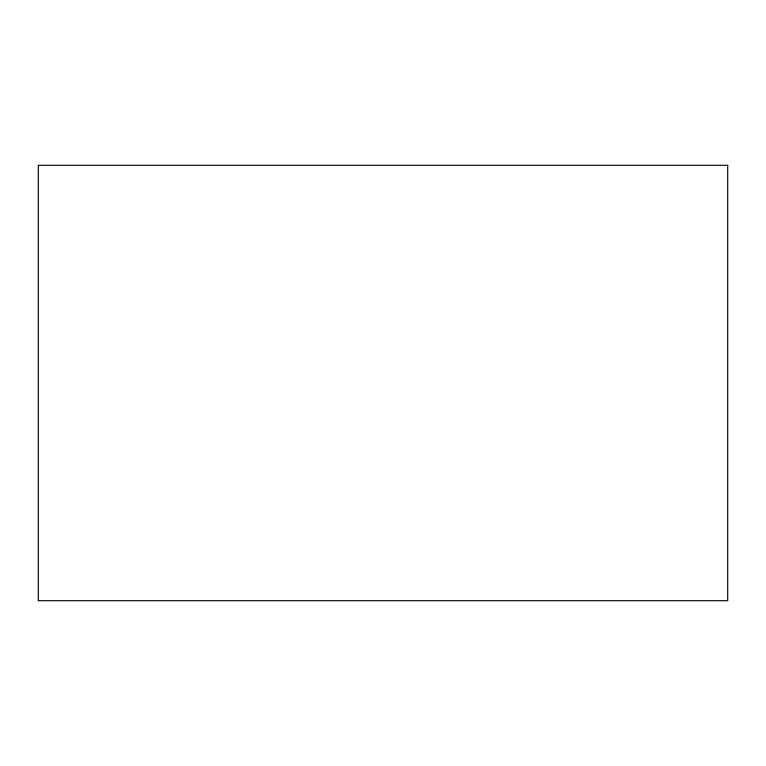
<?xml version="1.0" encoding="UTF-8"?>
<svg xmlns="http://www.w3.org/2000/svg" width="766" height="766" viewBox="0 0 766 766"><rect width="100%" height="100%" fill="white"/><g stroke="black" fill="none" stroke-linecap="round" stroke-linejoin="round"><path stroke-width="1.15" d="M727.7 165.293L38.3 165.293L38.3 600.707L727.7 600.707L727.7 165.293"/></g></svg>
